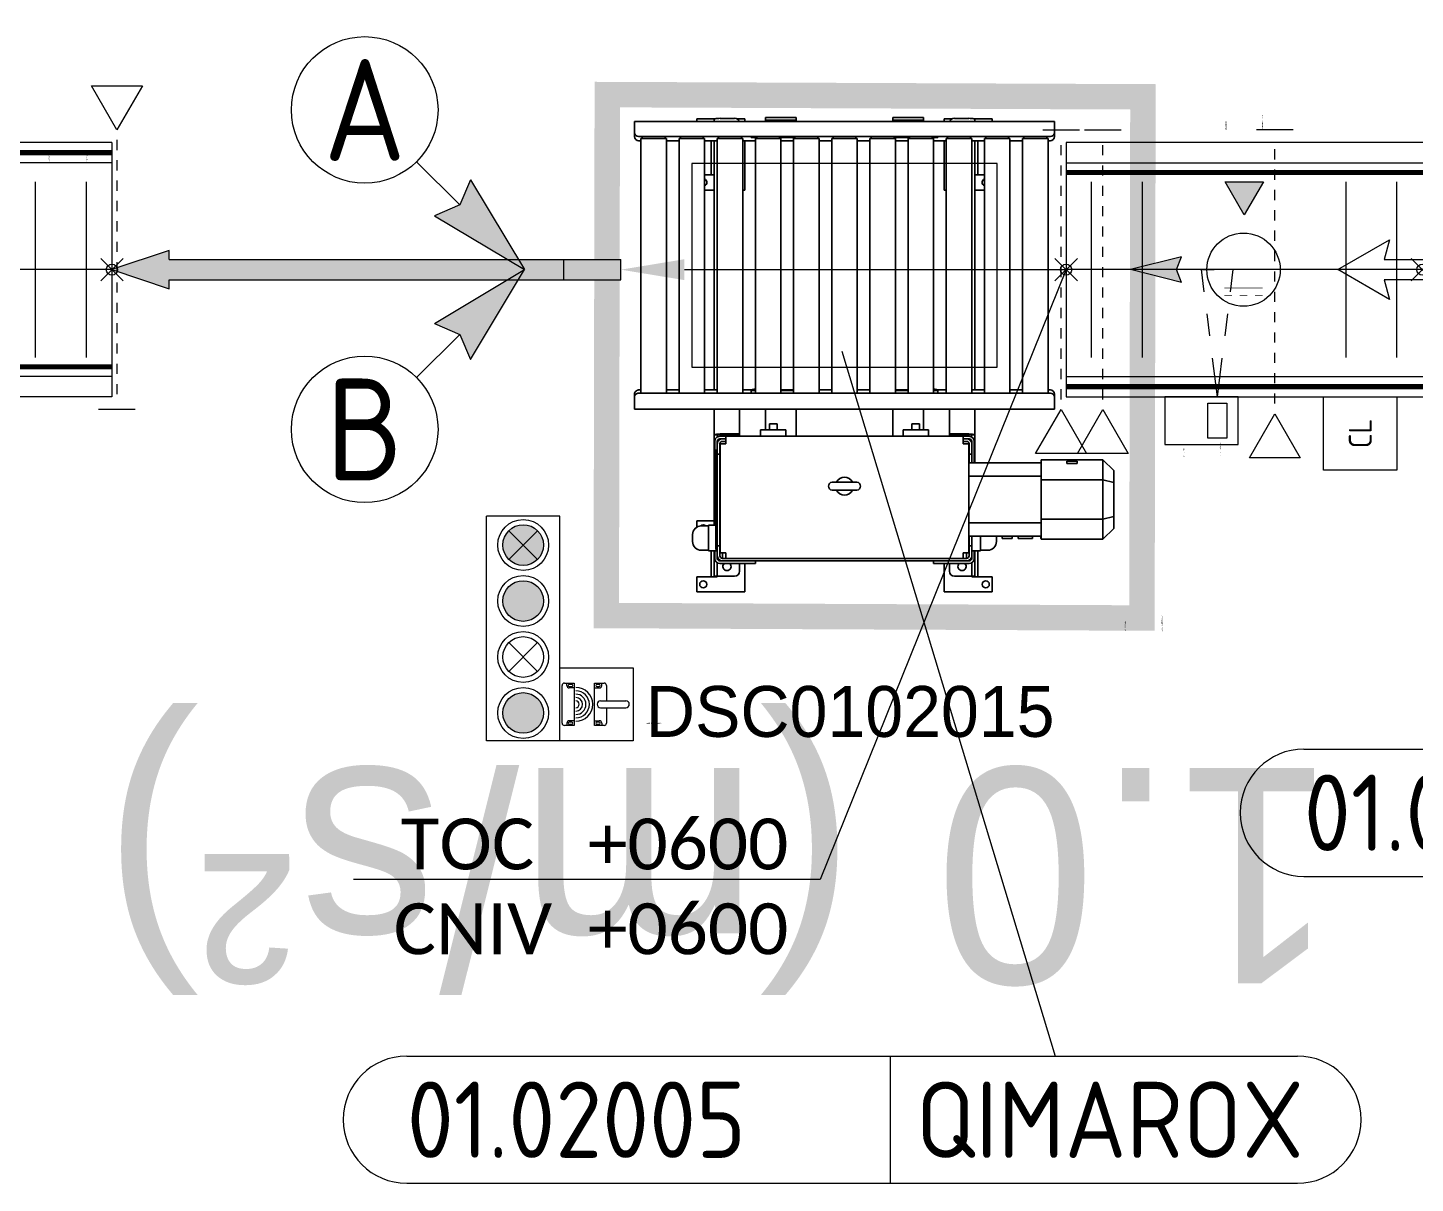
# Model space of a CAD drawing. Header units: millimetres. Extents: x -237058 to -184775, y -34272 to -10386.
# Drawn here: x -217134 to -214408, y -20161 to -17890 of the extents above; entities that cross this region are included whole.
import ezdxf
from ezdxf import colors
from ezdxf.entities.mleader import LeaderData, LeaderLine
from ezdxf.enums import TextEntityAlignment as Align
from ezdxf.math import Vec2, Vec3

# ---------------------------------------------------------------- set-up
doc = ezdxf.new("R2018")
doc.units = ezdxf.units.MM
doc.set_wipeout_variables(frame=1)
doc.header["$PDMODE"] = 35
doc.header["$PDSIZE"] = 22
for name, color, linetype in [('0_SA-Comp_Connections_And_Zooms', 1, 'Continuous'), ('0_SA-Comp_ICE', 4, 'Continuous'), ('0_SA-Comp_Inther', 7, 'Continuous'), ('0_SA-Comp_Profinet', 7, 'Continuous'), ('0_SA-Comp_Safety', 30, 'Continuous'), ('0_TOC+0600_conv_ICE', 7, 'Continuous'), ('conv_accumulation', 3, 'Continuous'), ('conv_beltside', 74, 'Continuous'), ('conv_centerline', 140, 'Continuous'), ('conv_direction', 30, 'Continuous'), ('conv_e-side', 12, 'Continuous'), ('conv_nodes', 7, 'Continuous'), ('conv_POSNR', 3, 'Continuous'), ('conv_speeds', 7, 'Continuous'), ('conv_type', 7, 'Continuous'), ('Zoom_Window', 1, 'Continuous')]:
    doc.layers.add(name, color=color, linetype=linetype)
doc.layers.add('conv_textures', color=7, linetype='Continuous', true_color=0x5a6e7e)
doc.layers.add('Sketch Geometry (ISO)', color=4, linetype='Continuous', lineweight=25, true_color=0x00ffff)
doc.layers.add('Visible (ISO)', color=7, linetype='Continuous', lineweight=35)
doc.styles.add('ICE_25', font='calibri.ttf', dxfattribs={"height": 25})
doc.styles.add('Int_Kader_2.0', font='calibri.ttf', dxfattribs={"height": 2})
doc.styles.get("Standard").update_dxf_attribs({"font": 'isocp.shx'})

# ---------------------------------------------------------------- blocks, each defined once
blk = doc.blocks.new('ICE_sub-block_balloon_S')
at = {"layer": 'conv_POSNR'}
for p, q in [((-437.5, 125), (437.5, 125)), ((-437.5, -125), (437.5, -125))]:
    blk.add_line(p, q, dxfattribs=at)
for centre, start, end in [((-437.5, 0), 90, 270), ((437.5, 0), 270, 90)]:
    blk.add_arc(centre, 125, start, end, dxfattribs=at)
blk = doc.blocks.new('ICE_sub-block_direction')
at = {"layer": 'conv_direction'}
for p, q in [((75, 20), (64.6, 58.6)), ((64.6, 58.6), (166.2, 0)), ((-75, -20), (-75, 20)), ((-75, 20), (75, 20)), ((166.2, 0), (64.6, -58.6)), ((75, -20), (-75, -20)), ((64.6, -58.6), (75, -20))]:
    blk.add_line(p, q, dxfattribs=at)
blk = doc.blocks.new('ICE_sub-block_accumulation')
at = {"layer": 'conv_accumulation'}
h = blk.add_hatch(color=256, dxfattribs=at)
h.dxf.hatch_style = 1
h.paths.add_polyline_path([(0, 65), (-37.5, 0), (37.5, 0)])
for p, q in [((-37.5, 0), (0, 65)), ((0, 65), (37.5, 0)), ((37.5, 0), (-37.5, 0))]:
    blk.add_line(p, q, dxfattribs=at)
blk = doc.blocks.new('power_supply_sign')
blk.add_lwpolyline([(0, 0), (30.5, 40.8), (8.7, 40.8), (20.3, 60.9), (5.8, 60.9), (-7.4, 32.6), (11.9, 32.6)], close=True)
blk = doc.blocks.new('*U253')
for p, q in [((0, 250), (0, 210)), ((1400, 250), (0, 250)), ((1400, 210), (1400, 250)), ((0, 210), (0, -210)), ((1400, 210), (0, 210)), ((1400, -210), (1400, 210)), ((0, -210), (0, -250)), ((1400, -210), (0, -210)), ((1400, -250), (1400, -210)), ((0, -250), (1400, -250))]:
    blk.add_line(p, q)
at = {"layer": 'conv_beltside', "const_width": 10}
blk.add_lwpolyline([(0, -191.2), (1400, -191.2)], dxfattribs=at)
at = {"layer": 'conv_centerline'}
blk.add_line((0, 0), (1400, 0), dxfattribs=at)
at = {"layer": 'conv_e-side', "const_width": 10}
blk.add_lwpolyline([(0, 230), (1400, 230)], dxfattribs=at)
at = {"layer": 'conv_nodes'}
for p in [(0, 0), (700, 0), (1400, 0)]:
    blk.add_point(p, dxfattribs=at)
at = {"layer": 'conv_POSNR'}
blk.add_line((473, -117.9), (1134.6, -1567.9), dxfattribs=at)
at = {"layer": 'conv_textures'}
for p, q in [((50, 172.5), (50, -172.5)), ((150, 172.5), (150, -172.5)), ((550, 172.5), (550, -172.5)), ((650, 172.5), (650, -172.5)), ((750, 172.5), (750, -172.5)), ((850, 172.5), (850, -172.5)), ((1250, 172.5), (1250, -172.5)), ((1350, 172.5), (1350, -172.5))]:
    blk.add_line(p, q, dxfattribs=at)
at = {"xscale": -1, "rotation": 180}
blk.add_blockref('power_supply_sign', (200, 172.5), dxfattribs=at)
for name, p in [('ICE_sub-block_direction', (700, 0)), ('ICE_sub-block_direction', (700, 0)), ('ICE_sub-block_accumulation', (350, -172.5)), ('ICE_sub-block_accumulation', (1050, -172.5))]:
    blk.add_blockref(name, p)
at = {"rotation": 180}
blk.add_blockref('ICE_sub-block_balloon_S', (1697.1, -1567.9), dxfattribs=at)
at = {"layer": 'conv_POSNR', "flags": 8}
blk.add_attdef('position_number', (2134.6, -1492.9), '', height=150, rotation=180, dxfattribs=at)
at = {"layer": 'conv_speeds', "lineweight": 30, "flags": 2}
for tag, p in [('v', (50, 210)), ('a', (125, 210))]:
    blk.add_attdef(tag, text='', height=25, rotation=270, dxfattribs=at).set_placement(p, align=Align.MIDDLE_LEFT)
at = {"layer": 'conv_type', "style": 'ICE_25', "flags": 10}
blk.add_attdef('identifier', (15, -242.5), '', height=25, dxfattribs=at)
blk = doc.blocks.new('*U259')
for p, q in [((0, 250), (0, 210)), ((800, 210), (800, 250)), ((0, 210), (0, -210)), ((800, -210), (800, 210)), ((0, -210), (0, -250)), ((800, -250), (800, -210))]:
    blk.add_line(p, q)
for points in [[(173.5, -304), (146.5, -304), (146.5, 304), (173.5, 304)], [(333.5, -304), (306.5, -304), (306.5, 304), (333.5, 304)], [(493.5, -304), (466.5, -304), (466.5, 304), (493.5, 304)], [(653.5, -304), (626.5, -304), (626.5, 304), (653.5, 304)], [(731, -304), (704, -304), (704, 304), (731, 304)], [(731, -304), (704, -304), (704, 304), (731, 304)], [(731, -304), (704, -304), (704, 304), (731, 304)]]:
    blk.add_lwpolyline(points, close=True)
at = {"layer": 'conv_nodes'}
for p in [(400, 305), (0, 0), (800, 0), (400, -305)]:
    blk.add_point(p, dxfattribs=at)
at = {"layer": 'conv_textures'}
for p, q in [((45, -172.5), (45, 172.5)), ((120, -172.5), (120, 172.5)), ((200, -172.5), (200, 172.5)), ((280, -172.5), (280, 172.5)), ((360, -172.5), (360, 172.5)), ((440, -172.5), (440, 172.5)), ((520, -172.5), (520, 172.5)), ((600, -172.5), (600, 172.5)), ((680, -172.5), (680, 172.5)), ((755, -172.5), (755, 172.5))]:
    blk.add_line(p, q, dxfattribs=at)
for points in [[(164, -298.7), (164, 298.7), (156, 298.7), (156, -298.7)], [(324, -298.7), (324, 298.7), (316, 298.7), (316, -298.7)], [(484, -298.7), (484, 298.7), (476, 298.7), (476, -298.7)], [(644, -298.7), (644, 298.7), (636, 298.7), (636, -298.7)], [(721.5, -298.7), (721.5, 298.7), (713.5, 298.7), (713.5, -298.7)], [(721.5, -298.7), (721.5, 298.7), (713.5, 298.7), (713.5, -298.7)], [(721.5, -298.7), (721.5, 298.7), (713.5, 298.7), (713.5, -298.7)]]:
    blk.add_lwpolyline(points, close=True, dxfattribs=at)
at = {"rotation": 179.9999999999999}
blk.add_blockref('ICE_sub-block_balloon_S', (1295.3, 1067.4), dxfattribs=at)
blk.add_blockref('power_supply_sign', (200, -172.5))
at = {"layer": 'conv_direction', "yscale": 0.5, "zscale": 0.5}
for p, xscale, rotation in [((400, 152.5), 0.5, 90.00000000000001), ((400, 152.5), 0.5, 90.00000000000001), ((400, -152.5), -0.5, 90), ((400, -152.5), -0.5, 90)]:
    blk.add_blockref('ICE_sub-block_direction', p, dxfattribs=dict(at, xscale=xscale, rotation=rotation))
at = {"layer": 'conv_direction', "xscale": -1, "rotation": 180}
blk.add_blockref('ICE_sub-block_direction', (400, 0), dxfattribs=at)
at = {"layer": 'conv_direction'}
blk.add_blockref('ICE_sub-block_direction', (400, 0), dxfattribs=at)
at = {"layer": 'conv_POSNR', "flags": 8}
blk.add_attdef('position_number', (1732.8, 1142.4), '', height=150, rotation=180, dxfattribs=at)
at = {"layer": 'conv_speeds', "lineweight": 30, "flags": 2}
for tag, p in [('v', (45, -210)), ('a', (120, -210))]:
    blk.add_attdef(tag, text='', height=25, rotation=270, dxfattribs=at).set_placement(p, align=Align.MIDDLE_RIGHT)
at = {"layer": 'conv_type', "style": 'ICE_25', "flags": 10}
blk.add_attdef('identifier', (15, -242.5), '', height=25, dxfattribs=at)
blk.add_wipeout([(682.5, 304.5), (752.5, 304.5), (752.5, -304.5), (682.5, -304.5)])
for p, q in [((800, 250), (0, 250)), ((0, 210), (800, 210)), ((0, -210), (800, -210)), ((0, -250), (800, -250))]:
    blk.add_line(p, q)
at = {"layer": 'conv_beltside', "const_width": 10}
blk.add_lwpolyline([(800, 191.2), (0, 191.2)], dxfattribs=at)
at = {"layer": 'conv_centerline'}
blk.add_line((0, 0), (800, 0), dxfattribs=at)
at = {"layer": 'conv_e-side', "const_width": 10}
blk.add_lwpolyline([(0, 230), (800, 230)], dxfattribs=at)
at = {"layer": 'conv_POSNR'}
blk.add_line((732.8, 1067.4), (566.1, 50), dxfattribs=at)
blk = doc.blocks.new('*U272')
for p, q in [((0, 250), (700, 250)), ((0, 210), (0, 250)), ((700, 250), (700, 210)), ((700, 250), (745, 250)), ((745, 250), (745, 210)), ((0, 210), (700, 210)), ((0, -210), (0, 210)), ((745, 210), (700, 210)), ((745, 210), (745, -210)), ((0, -210), (700, -210)), ((0, -250), (0, -210)), ((700, -210), (700, -250)), ((745, -210), (700, -210)), ((745, -210), (745, -250)), ((0, -250), (700, -250)), ((745, -250), (700, -250))]:
    blk.add_line(p, q)
at = {"layer": 'conv_beltside', "const_width": 10}
for points in [[(0, 191.2), (700, 191.2)], [(700, 191.2), (745, 191.2)]]:
    blk.add_lwpolyline(points, dxfattribs=at)
at = {"layer": 'conv_centerline'}
for p, q in [((0, 0), (700, 0)), ((700, 0), (745, 0))]:
    blk.add_line(p, q, dxfattribs=at)
at = {"layer": 'conv_e-side', "const_width": 10}
for points in [[(0, -230), (700, -230)], [(700, -230), (745, -230)]]:
    blk.add_lwpolyline(points, dxfattribs=at)
at = {"layer": 'conv_nodes'}
for p in [(0, 0), (700, 0), (745, 0)]:
    blk.add_point(p, dxfattribs=at)
at = {"layer": 'conv_POSNR'}
blk.add_line((594.1, -1529.1), (444, -120.3), dxfattribs=at)
at = {"layer": 'conv_textures'}
for p, q in [((50, 172.5), (50, -172.5)), ((150, 172.5), (150, -172.5)), ((550, 172.5), (550, -172.5)), ((650, 172.5), (650, -172.5))]:
    blk.add_line(p, q, dxfattribs=at)
at = {"xscale": 0.0009999999999999432, "yscale": 0.0009999999999999432, "zscale": 0.0009999999999999432}
blk.add_blockref('power_supply_sign', (200, -172.5), dxfattribs=at)
at = {"rotation": 180}
blk.add_blockref('ICE_sub-block_balloon_S', (1156.6, -1529.1), dxfattribs=at)
at = {"layer": 'conv_direction'}
blk.add_blockref('ICE_sub-block_direction', (350, 0), dxfattribs=at)
blk.add_blockref('ICE_sub-block_direction', (350, 0), dxfattribs=at)
at = {"layer": 'conv_POSNR', "flags": 8}
blk.add_attdef('position_number', (1594.1, -1454.1), '', height=150, rotation=180, dxfattribs=at)
at = {"layer": 'conv_speeds', "lineweight": 30, "flags": 2}
for tag, p in [('v', (50, -210)), ('a', (125, -210))]:
    blk.add_attdef(tag, text='', height=25, rotation=270, dxfattribs=at).set_placement(p, align=Align.MIDDLE_RIGHT)
at = {"layer": 'conv_type', "style": 'ICE_25', "flags": 10}
blk.add_attdef('identifier', (15, -242.5), '', height=25, dxfattribs=at)
blk = doc.blocks.new('*U274')
for p, q in [((154.5, 1510.3), (574.2, 125)), ((-700, 125), (1050, 125)), ((250, 125), (250, -125)), ((-700, -125), (1050, -125))]:
    blk.add_line(p, q)
for centre, start, end in [((-700, 0), 90, 270), ((1050, 0), 270, 90)]:
    blk.add_arc(centre, 125, start, end)
at = {"flags": 8}
for tag, p in [('POSNR', (-700, -75)), ('CONV_TYPE', (300, -75))]:
    blk.add_attdef(tag, p, '', height=150, dxfattribs=at)
blk = doc.blocks.new('*U60')
at = {"ltscale": 0.5}
blk.add_lwpolyline([(-72, 72), (72, 72), (72, -72), (-72, -72)], close=True, dxfattribs=at)
at = {"insert": (0, 0), "char_height": 45, "width": 90.621, "attachment_point": 5, "rotation": 270}
blk.add_mtext('\\pxqc;CL', dxfattribs=at)
at = {"lineweight": 30, "flags": 6}
for tag, p in [('EPLAN_REF', (-36, 97)), ('FUNC_REF', (36, 97))]:
    blk.add_attdef(tag, text='', height=50, rotation=270, dxfattribs=at).set_placement(p, align=Align.MIDDLE_RIGHT)
blk = doc.blocks.new('*U59')
at = {"ltscale": 0.5}
h = blk.add_hatch(color=256, dxfattribs=at)
h.dxf.hatch_style = 1
h.paths.add_polyline_path([(132, 0), (122, -25), (222, 0), (122, 25)])
blk.add_line((72, 0), (132, 0))
for p, q in [((122, 25), (132, 0)), ((122, 25), (222, 0)), ((132, 0), (122, -25)), ((122, -25), (222, 0))]:
    blk.add_line(p, q, dxfattribs=at)
at = {"ltscale": 0.5, "const_width": 1}
for points in [[(-22.5, 51), (-37.5, 51)], [(37.5, 36), (-37.5, 36)], [(7.5, 51), (-7.5, 51)], [(37.5, 51), (22.5, 51)]]:
    blk.add_lwpolyline(points, dxfattribs=at)
blk.add_circle((0, 0), 72)
at = {"lineweight": 30, "flags": 56}
for tag, p in [('EPLAN_REF', (-36, -275)), ('FUNC_REF', (36, -275))]:
    blk.add_attdef(tag, text='', height=50, rotation=270, dxfattribs=at).set_placement(p, align=Align.MIDDLE_LEFT)
blk = doc.blocks.new('*U477')
at = {"ltscale": 0.5}
for p, q in [((-50, 86.6), (50, 86.6)), ((0, 0), (-50, 86.6)), ((50, 86.6), (0, 0)), ((36, -550), (-36, -550))]:
    blk.add_line(p, q, dxfattribs=at)
for p, q in [((0, -20), (0, -40)), ((0, -60), (0, -80)), ((0, -100), (0, -120)), ((0, -140), (0, -160)), ((0, -180), (0, -200)), ((0, -220), (0, -240)), ((0, -260), (0, -280)), ((0, -300), (0, -320)), ((0, -340), (0, -360)), ((0, -380), (0, -400)), ((0, -420), (0, -440)), ((0, -460), (0, -480)), ((0, -500), (0, -520))]:
    blk.add_line(p, q)
at = {"lineweight": 30, "flags": 2}
for tag, p in [('EPLAN_REF', (-115.1, 435.8)), ('FUNC_REF', (-43.1, 435.8))]:
    blk.add_attdef(tag, text='', height=50, rotation=270, dxfattribs=at).set_placement(p, align=Align.MIDDLE_RIGHT)
blk = doc.blocks.new('*U216')
at = {"ltscale": 0.5}
for p, q in [((-50, 86.6), (50, 86.6)), ((0, 0), (-50, 86.6)), ((50, 86.6), (0, 0)), ((36, -550), (-36, -550))]:
    blk.add_line(p, q, dxfattribs=at)
for p, q in [((0, -20), (0, -40)), ((0, -60), (0, -80)), ((0, -100), (0, -120)), ((0, -140), (0, -160)), ((0, -180), (0, -200)), ((0, -220), (0, -240)), ((0, -260), (0, -280)), ((0, -300), (0, -320)), ((0, -340), (0, -360)), ((0, -380), (0, -400)), ((0, -420), (0, -440)), ((0, -460), (0, -480)), ((0, -500), (0, -520))]:
    blk.add_line(p, q)
at = {"lineweight": 30}
for tag, p in [('FUNC_REF', (-36, 111.6)), ('EPLAN_REF', (36, 111.6))]:
    blk.add_attdef(tag, text='', height=50, rotation=90, dxfattribs=at).set_placement(p, align=Align.MIDDLE_LEFT)
blk = doc.blocks.new('A$Cc2846f96')
at = {"layer": 'Sketch Geometry (ISO)', "color": 4, "true_color": 0x00ffff}
for p, q in [((-100, 199), (-700, 199)), ((-700, 199), (-700, -201)), ((-100, -201), (-100, 199)), ((-700, -201), (-100, -201))]:
    blk.add_line(p, q, dxfattribs=at)
at = {"layer": 'Visible (ISO)'}
for p, q in [((-596, 641), (-690, 641)), ((-690, 641), (-690, 611)), ((-596, 585), (-596, 641)), ((-204, 641), (-110, 641)), ((-204, 585), (-204, 641)), ((-110, 641), (-110, 611)), ((-690, 611), (-662, 611)), ((-656, 611), (-662, 611)), ((-662, 596), (-662, 611)), ((-650, 611), (-656, 611)), ((-656, 611), (-656, 610)), ((-656, 582.8), (-656, 610)), ((-650, 610), (-656, 610)), ((-644, 610), (-650, 610)), ((-650, 610), (-650, 583.7)), ((-644, 610), (-616, 610)), ((-606, 600), (-606, 585)), ((-194, 600), (-194, 585)), ((-156, 610), (-184, 610)), ((-156, 610), (-150, 610)), ((-150, 611), (-144, 611)), ((-150, 610), (-144, 610)), ((-150, 610), (-150, 583.7)), ((-144, 611), (-138, 611)), ((-144, 611), (-144, 610)), ((-144, 582.8), (-144, 610)), ((-110, 611), (-138, 611)), ((-138, 596), (-138, 611)), ((-662, 596), (-662, 560)), ((-656, 573.5), (-656, 582.8)), ((-656, 560), (-656, 573.5)), ((-655, 575), (-655, 560)), ((-650, 570), (-650, 575)), ((-585, 585), (-645, 585)), ((-645, 580), (-640, 580)), ((-160, 580), (-640, 580)), ((-640, 575), (-160, 575)), ((-640, 564), (-640, 575)), ((-167, 575), (-633, 575)), ((-633, 565), (-633, 575)), ((-585, 585), (-575, 585)), ((-575, 580), (-575, 585)), ((-215, 585), (-225, 585)), ((-225, 580), (-225, 585)), ((-215, 585), (-155, 585)), ((-167, 575), (-167, 565)), ((-155, 580), (-160, 580)), ((-160, 575), (-160, 564)), ((-150, 570), (-150, 575)), ((-145, 575), (-145, 560)), ((-144, 573.5), (-144, 582.8)), ((-144, 560), (-144, 573.5)), ((-138, 596), (-138, 560)), ((-681.5, 558.9), (-667, 558.9)), ((-667, 560), (-650, 560)), ((-667, 560), (-667, 555)), ((-667, 531.2), (-667, 555)), ((-650, 570), (-650, 550)), ((-650, 531.2), (-650, 550)), ((-650, 550), (-645, 550)), ((-645, 550), (-645, 570)), ((-645, 550), (-645, 531.2)), ((-644.5, 546.5), (-644.5, 563)), ((-644, 563), (-644.5, 563)), ((-644.5, 546.5), (-644, 546.5)), ((-644.5, 539), (-644.5, 546.5)), ((-644, 564), (-634, 564)), ((-644, 564), (-644, 350)), ((-633, 564), (-634, 564)), ((-633, 565), (-633, 564)), ((-167, 564), (-167, 565)), ((-166, 564), (-167, 564)), ((-166, 564), (-156, 564)), ((-156, 350), (-156, 564)), ((-155, 570), (-155, 550)), ((-155, 370), (-155, 550)), ((-155, 550), (-150, 550)), ((-150, 550), (-150, 570)), ((-150, 560), (-133, 560)), ((-150, 557.5), (-147, 557.5)), ((-150, 550), (-150, 370)), ((-147, 557.5), (-147, 362.5)), ((-133, 560), (-133, 555)), ((-133, 558.9), (-118.5, 558.9)), ((-133, 515), (-133, 555)), ((-907.5, 537.2), (-929.5, 516.2)), ((-907.5, 537.2), (-907.5, 497.7)), ((-907.5, 537.2), (-786.5, 537.2)), ((-786.5, 497.7), (-786.5, 537.2)), ((-786.5, 535.7), (-785.5, 535.7)), ((-644, 531.2), (-786.5, 531.2)), ((-785.5, 531.2), (-785.5, 535.7)), ((-769.5, 535.7), (-741.5, 535.7)), ((-769.5, 531.2), (-769.5, 535.7)), ((-741.5, 531.2), (-741.5, 535.7)), ((-729.5, 535.7), (-709.5, 535.7)), ((-729.5, 531.2), (-729.5, 535.7)), ((-709.5, 531.2), (-709.5, 535.7)), ((-698.5, 531.2), (-698.5, 541.9)), ((-644.5, 539), (-644, 539)), ((-101.5, 528.1), (-101.5, 541.9)), ((-929.5, 492.4), (-929.5, 516.2)), ((-907.5, 497.7), (-929.5, 492.4)), ((-929.5, 492.4), (-929.5, 425.9)), ((-907.5, 420.6), (-907.5, 497.7)), ((-907.5, 497.7), (-786.5, 497.7)), ((-644, 505), (-786.5, 505)), ((-786.5, 497.7), (-786.5, 420.6)), ((-147, 510), (-133, 510)), ((-145, 505), (-147, 505)), ((-145, 505), (-145, 510)), ((-144, 348.4), (-144, 510)), ((-110, 501), (-144, 501)), ((-133, 515), (-133, 510)), ((-133, 511.1), (-118.5, 511.1)), ((-110, 513.4), (-110, 501)), ((-375.5, 440.9), (-424.5, 440.9)), ((-415.6, 441), (-417.5, 441)), ((-417.5, 441), (-417.5, 440.9)), ((-382.5, 441), (-384.4, 441)), ((-382.5, 440.9), (-382.5, 441)), ((-929.5, 402.2), (-929.5, 425.9)), ((-907.5, 420.6), (-929.5, 425.9)), ((-907.5, 420.6), (-907.5, 381.2)), ((-907.5, 420.6), (-786.5, 420.6)), ((-786.5, 381.2), (-786.5, 420.6)), ((-644, 413.4), (-786.5, 413.4)), ((-424.5, 425.1), (-375.5, 425.1)), ((-417.5, 425.1), (-417.5, 425)), ((-417.5, 425), (-415.6, 425)), ((-384.4, 425), (-382.5, 425)), ((-382.5, 425), (-382.5, 425.1)), ((-147, 415), (-145, 415)), ((-145, 405), (-145, 415)), ((-907.5, 381.2), (-929.5, 402.2)), ((-857, 388.5), (-857, 384.1)), ((-857, 388.5), (-837, 388.5)), ((-837, 384.1), (-857, 384.1)), ((-837, 384.1), (-837, 388.5)), ((-644, 387.2), (-786.5, 387.2)), ((-656, 348.4), (-656, 387.2)), ((-655, 387.2), (-655, 345)), ((-650, 370), (-650, 387.2)), ((-645, 387.2), (-645, 370)), ((-145, 405), (-145, 345)), ((-907.5, 381.2), (-786.5, 381.2)), ((-645, 370), (-650, 370)), ((-650, 370), (-650, 350)), ((-645, 350), (-645, 370)), ((-150, 370), (-155, 370)), ((-155, 370), (-155, 350)), ((-150, 350), (-150, 370)), ((-150, 362.5), (-147, 362.5)), ((-656, 348.4), (-656, 282)), ((-649.4, 331.9), (-655.7, 331.9)), ((-650, 345), (-650, 350)), ((-640, 340), (-645, 340)), ((-645, 335), (-633, 335)), ((-634, 350), (-644, 350)), ((-644, 331.4), (-606, 331.4)), ((-644, 330.4), (-606, 330.4)), ((-633, 345), (-640, 345)), ((-640, 340), (-633, 340)), ((-634, 350), (-633, 350)), ((-633, 350), (-633, 345)), ((-633, 335), (-633, 345)), ((-633, 335), (-167, 335)), ((-606, 335), (-606, 331.4)), ((-606, 331.4), (-606, 330.4)), ((-606, 330.4), (-606, 282)), ((-565, 335), (-565, 322.5)), ((-515, 335), (-515, 322.5)), ((-494.9, 335), (-494.9, 282)), ((-305.1, 335), (-305.1, 282)), ((-285, 335), (-285, 322.5)), ((-235, 335), (-235, 322.5)), ((-194, 335), (-194, 331.4)), ((-156, 331.4), (-194, 331.4)), ((-194, 331.4), (-194, 330.4)), ((-156, 330.4), (-194, 330.4)), ((-194, 330.4), (-194, 282)), ((-167, 345), (-167, 350)), ((-167, 350), (-166, 350)), ((-160, 345), (-167, 345)), ((-167, 345), (-167, 335)), ((-167, 340), (-160, 340)), ((-155, 335), (-167, 335)), ((-156, 350), (-166, 350)), ((-160, 340), (-155, 340)), ((-150.6, 331.9), (-144.3, 331.9)), ((-150, 345), (-150, 350)), ((-144, 348.4), (-144, 282)), ((-565, 322.5), (-515, 322.5)), ((-555.1, 322.5), (-555.1, 282)), ((-547.5, 322.5), (-547.5, 310.2)), ((-547.5, 310.2), (-532.5, 310.2)), ((-532.5, 322.5), (-532.5, 310.2)), ((-285, 322.5), (-235, 322.5)), ((-267.5, 322.5), (-267.5, 310.2)), ((-267.5, 310.2), (-252.5, 310.2)), ((-252.5, 322.5), (-252.5, 310.2)), ((-244.9, 322.5), (-244.9, 282)), ((-812.5, 276), (-812.5, 282)), ((12.5, 282), (-812.5, 282)), ((-812.5, 258), (-812.5, 276)), ((12.5, 282), (12.5, 276)), ((12.5, 276), (12.5, 258)), ((-812.5, 252), (-812.5, 258)), ((-804.5, 250), (4.5, 250)), ((-800, -250), (-800, 250)), ((-750, -250), (-750, 250)), ((-725, -250), (-725, 250)), ((-675, -250), (-675, 250)), ((-650, -250), (-650, 250)), ((-600, -250), (-600, 250)), ((-583.5, 245), (-583.5, 250)), ((-575, -250), (-575, 250)), ((-525, -250), (-525, 250)), ((-500, -250), (-500, 250)), ((-450, -250), (-450, 250)), ((-425, -250), (-425, 250)), ((-375, -250), (-375, 250)), ((-350, -250), (-350, 250)), ((-300, -250), (-300, 250)), ((-275, -250), (-275, 250)), ((-225, -250), (-225, 250)), ((-216.5, 250), (-216.5, 245)), ((-200, -250), (-200, 250)), ((-150, -250), (-150, 250)), ((-125, -250), (-125, 250)), ((-75, -250), (-75, 250)), ((-50, -250), (-50, 250)), ((0, -250), (0, 250)), ((12.5, 258), (12.5, 252)), ((-804.5, 244), (-800, 244)), ((-750, 244), (-725, 244)), ((-675, 244), (-650, 244)), ((-656, 244), (-656, -246)), ((-600, 244), (-575, 244)), ((-575, 245), (-583.5, 245)), ((-575, 242.5), (-578.2, 242.5)), ((-500, 245), (-525, 245)), ((-525, 244), (-500, 244)), ((-450, 244), (-425, 244)), ((-375, 244), (-350, 244)), ((-275, 245), (-300, 245)), ((-300, 244), (-275, 244)), ((-216.5, 245), (-225, 245)), ((-225, 244), (-200, 244)), ((-221.8, 242.5), (-225, 242.5)), ((-150, 244), (-125, 244)), ((-144, 244), (-144, -246)), ((-75, 244), (-50, 244)), ((0, 244), (4.5, 244)), ((-656, -149), (-675, -149)), ((-596, -149), (-600, -149)), ((-596, -246), (-596, -149)), ((-204, -149), (-200, -149)), ((-204, -246), (-204, -149)), ((-144, -149), (-125, -149)), ((-675, -179), (-662, -179)), ((-656, -179), (-662, -179)), ((-662, -194), (-662, -179)), ((-144, -179), (-138, -179)), ((-125, -179), (-138, -179)), ((-138, -194), (-138, -179)), ((-662, -194), (-662, -244)), ((-138, -194), (-138, -244)), ((-662, -246), (-662, -244)), ((-138, -246), (-138, -244)), ((-812.5, -262), (-812.5, -254)), ((-812.5, -278), (-812.5, -262)), ((-804.5, -246), (-800, -246)), ((-804.5, -254), (4.5, -254)), ((-800, -250), (-750, -250)), ((-797.5, -250), (-797.5, -254)), ((-752.5, -250), (-752.5, -254)), ((-750, -246), (-725, -246)), ((-725, -250), (-675, -250)), ((-722.5, -250), (-722.5, -254)), ((-677.5, -250), (-677.5, -254)), ((-675, -246), (-650, -246)), ((-650, -250), (-600, -250)), ((-647.5, -250), (-647.5, -254)), ((-602.5, -250), (-602.5, -254)), ((-600, -246), (-575, -246)), ((-583.5, -252), (-572.5, -252)), ((-583.5, -254), (-583.5, -252)), ((-575, -250), (-525, -250)), ((-572.5, -250), (-572.5, -254)), ((-527.5, -250), (-527.5, -254)), ((-527.5, -252), (-497.5, -252)), ((-525, -246), (-500, -246)), ((-500, -250), (-450, -250)), ((-497.5, -250), (-497.5, -254)), ((-452.5, -250), (-452.5, -254)), ((-450, -246), (-425, -246)), ((-425, -250), (-375, -250)), ((-422.5, -250), (-422.5, -254)), ((-377.5, -250), (-377.5, -254)), ((-375, -246), (-350, -246)), ((-350, -250), (-300, -250)), ((-347.5, -250), (-347.5, -254)), ((-302.5, -250), (-302.5, -254)), ((-302.5, -252), (-272.5, -252)), ((-300, -246), (-275, -246)), ((-275, -250), (-225, -250)), ((-272.5, -250), (-272.5, -254)), ((-227.5, -250), (-227.5, -254)), ((-227.5, -252), (-216.5, -252)), ((-225, -246), (-200, -246)), ((-216.5, -252), (-216.5, -254)), ((-200, -250), (-150, -250)), ((-197.5, -250), (-197.5, -254)), ((-152.5, -250), (-152.5, -254)), ((-150, -246), (-125, -246)), ((-125, -250), (-75, -250)), ((-122.5, -250), (-122.5, -254)), ((-77.5, -250), (-77.5, -254)), ((-75, -246), (-50, -246)), ((-50, -250), (0, -250)), ((-47.5, -250), (-47.5, -254)), ((-2.5, -250), (-2.5, -254)), ((0, -246), (4.5, -246)), ((12.5, -254), (12.5, -262)), ((12.5, -262), (12.5, -278)), ((-812.5, -284), (-812.5, -278)), ((-812.5, -284), (12.5, -284)), ((-690, -284), (-690, -289)), ((-690, -289), (-656, -289)), ((-656, -284), (-656, -289)), ((-654.4, -289), (-656, -289)), ((-644, -289.9), (-616, -289.9)), ((-611.7, -289), (-596, -289)), ((-596, -289), (-596, -284)), ((-555.1, -284), (-555.1, -286.5)), ((-555.1, -286.5), (-494.9, -286.5)), ((-555.1, -286.5), (-494.9, -286.5)), ((-555.1, -286.5), (-555.1, -291.5)), ((-555.1, -291.5), (-494.9, -291.5)), ((-494.9, -284), (-494.9, -286.5)), ((-494.9, -286.5), (-494.9, -291.5)), ((-305.1, -284), (-305.1, -286.5)), ((-305.1, -286.5), (-244.9, -286.5)), ((-305.1, -286.5), (-244.9, -286.5)), ((-305.1, -286.5), (-305.1, -291.5)), ((-305.1, -291.5), (-244.9, -291.5)), ((-244.9, -284), (-244.9, -286.5)), ((-244.9, -286.5), (-244.9, -291.5)), ((-204, -289), (-204, -284)), ((-188.3, -289), (-204, -289)), ((-156, -289.9), (-184, -289.9)), ((-145.6, -289), (-144, -289)), ((-144, -284), (-144, -289)), ((-110, -289), (-144, -289)), ((-110, -284), (-110, -289)), ((12.5, -278), (12.5, -284))]:
    blk.add_line(p, q, dxfattribs=at)
for centre in [(-677.5, 626), (-122.5, 626)]:
    blk.add_circle(centre, 7, dxfattribs=at)
for centre, radius, start, end in [((-616, 600), 10, 0, 90), ((-184, 600), 10, 90, 180), ((-645, 575), 10, 90, 180), ((-640, 570), 10, 90, 180), ((-645, 575), 5, 90, 180), ((-640, 570), 5, 90, 180), ((-631, 591), 8, 311.4096, 228.5904), ((-169, 591), 8, 311.4096, 228.5904), ((-160, 570), 10, 0, 90), ((-160, 570), 5, 0, 90), ((-155, 575), 10, 0, 90), ((-155, 575), 5, 0, 90), ((-681.5, 541.9), 17, 90, 180), ((-118.5, 541.9), 17, 0, 90), ((-118.5, 528.1), 17, 270, 0), ((-122.5, 516), 7, 224.427, 315.9294), ((-423.5, 433), 8, 97.1808, 262.8192), ((-400, 433), 17.5, 26.9722, 153.0278), ((-376.5, 433), 8, 277.1808, 82.8192), ((-400, 433), 17.5, 206.9722, 333.0278), ((-645, 345), 10, 180, 270), ((-640, 350), 10, 180, 270), ((-645, 345), 5, 180, 270), ((-640, 350), 5, 180, 270), ((-160, 350), 5, 270, 0), ((-160, 350), 10, 270, 0), ((-155, 345), 5, 270, 0), ((-155, 345), 10, 270, 0), ((-804.5, 258), 8, 180, 270), ((-804.5, 252), 8, 180, 270), ((4.5, 258), 8, 270, 0), ((4.5, 252), 8, 270, 0), ((-578.2, 251.5), 9, 236.4427, 270), ((-221.8, 251.5), 9, 270, 303.5573), ((-677.5, -164), 7, 290.9248, 69.0752), ((-122.5, -164), 7, 110.9248, 249.0752), ((-804.5, -254), 8, 90, 180), ((-804.5, -262), 8, 90, 180), ((4.5, -254), 8, 0, 90), ((4.5, -262), 8, 0, 90)]:
    blk.add_arc(centre, radius, start, end, dxfattribs=at)
for centre, major_axis, ratio, start_param, end_param in [((-644, 348.4), (0, -76.7), 0.156434, 4.712389, 4.929179), ((-644, 332.3), (-12, 0), 0.156434, 0.21679, 1.570796), ((-644, 348.4), (0, -38.4), 0.156434, 4.712389, 4.816576), ((-644, 348.4), (0, -38.4), 0.156434, 5.037574, 5.157094), ((-644, 332.3), (6, 0), 0.156434, 3.586297, 4.712389), ((-156, 332.3), (-6, 0), 0.156434, 1.570796, 2.696888), ((-156, 332.3), (12, 0), 0.156434, 4.712389, 6.066396), ((-156, 348.4), (0, -38.4), 0.156434, 1.126092, 1.245612), ((-156, 348.4), (0, -38.4), 0.156434, 1.466609, 1.570796), ((-156, 348.4), (0, -76.7), 0.156434, 1.354007, 1.570796), ((-644, -288.1), (12, 0), 0.156434, 3.665191, 4.712389), ((-616, -280.1), (-10, 0), 0.987688, 1.570796, 2.731454), ((-184, -280.1), (10, 0), 0.987688, 3.551732, 4.712389), ((-156, -288.1), (-12, 0), 0.156434, 1.570796, 2.617994)]:
    blk.add_ellipse(centre, major_axis=major_axis, ratio=ratio, start_param=start_param, end_param=end_param, dxfattribs=at)
blk = doc.blocks.new('A$C480e171d')
blk.add_blockref('A$Cc2846f96', (0, 0))
blk = doc.blocks.new('*U302')
at = {"layer": 'conv_POSNR', "flags": 8}
blk.add_attdef('position_number', (-40.3, 684.8), '', height=150, rotation=90, dxfattribs=at)
at = {"layer": 'conv_speeds', "lineweight": 30, "flags": 2}
for tag, p in [('v', (37.5, -310)), ('a', (112.5, -310))]:
    blk.add_attdef(tag, text='', height=25, rotation=270, dxfattribs=at).set_placement(p, align=Align.MIDDLE_RIGHT)
at = {"layer": 'conv_type', "style": 'ICE_25', "flags": 10}
blk.add_attdef('identifier', (15, -342.5), '', height=25, dxfattribs=at)
blk = doc.blocks.new('*U205')
for p, q in [((-67.7, -36.9), (-67.7, 36.9)), ((-62.9, 41.7), (-44, 41.7)), ((-58.2, 36.9), (-58.2, 41.7)), ((-55.4, 36.9), (-55.4, 36.9)), ((-48.7, 38.8), (-53.5, 38.8)), ((-53.5, 35), (-48.7, 35)), ((-44, 32.2), (-53.5, 32.2)), ((-46.8, 36.9), (-46.8, 36.9)), ((-44, 41.7), (-44, -41.7)), ((-44, 41.7), (-44, 30.6)), ((-4, -41.7), (-4, 41.7)), ((-4, 41.7), (14.9, 41.7)), ((-4, 32.2), (5.5, 32.2)), ((-1.2, 36.9), (-1.2, 36.9)), ((5.5, 38.8), (0.7, 38.8)), ((0.7, 35), (5.5, 35)), ((7.4, 36.9), (7.4, 36.9)), ((10.2, 36.9), (10.2, 41.7)), ((19.7, 36.9), (19.7, 6.7)), ((19.7, -6.7), (19.7, -36.9)), ((-44, -41.7), (-62.9, -41.7)), ((-58.2, -36.9), (-58.2, -41.7)), ((-55.4, -36.9), (-55.4, -36.9)), ((-44, -32.2), (-53.5, -32.2)), ((-48.7, -35), (-53.5, -35)), ((-53.5, -38.8), (-48.7, -38.8)), ((-46.8, -36.9), (-46.8, -36.9)), ((-4, -32.2), (5.5, -32.2)), ((14.9, -41.7), (-4, -41.7)), ((-1.2, -36.9), (-1.2, -36.9)), ((5.5, -35), (0.7, -35)), ((0.7, -38.8), (5.5, -38.8)), ((7.4, -36.9), (7.4, -36.9)), ((10.2, -36.9), (10.2, -41.7))]:
    blk.add_line(p, q)
at = {"ltscale": 0.5}
for p, q in [((7.8, 6.7), (57.8, 6.7)), ((7.8, -6.7), (57.8, -6.7))]:
    blk.add_line(p, q, dxfattribs=at)
blk.add_lwpolyline([(-72, 72), (72, 72), (72, -72), (-72, -72)], close=True, dxfattribs=at)
for centre, radius, start, end in [((-62.9, 36.9), 4.73, 90, 180), ((-53.5, 36.9), 4.73, 180, 270), ((-53.5, 36.9), 1.89, 90, 180), ((-53.5, 36.9), 1.89, 180, 270), ((-48.7, 36.9), 1.89, 0, 90), ((-48.7, 36.9), 1.89, 270, 0), ((0.7, 36.9), 1.89, 90, 180), ((0.7, 36.9), 1.89, 180, 270), ((5.5, 36.9), 1.89, 0, 90), ((5.5, 36.9), 4.73, 270, 0), ((5.5, 36.9), 1.89, 270, 0), ((14.9, 36.9), 4.73, 0, 90), ((-62.9, -36.9), 4.73, 180, 270), ((-53.5, -36.9), 4.73, 90, 180), ((-53.5, -36.9), 1.89, 90, 180), ((-53.5, -36.9), 1.89, 180, 270), ((-48.7, -36.9), 1.89, 0, 90), ((-48.7, -36.9), 1.89, 270, 0), ((0.7, -36.9), 1.89, 90, 180), ((0.7, -36.9), 1.89, 180, 270), ((5.5, -36.9), 4.73, 0, 90), ((5.5, -36.9), 1.89, 0, 90), ((5.5, -36.9), 1.89, 270, 0), ((14.9, -36.9), 4.73, 270, 0)]:
    blk.add_arc(centre, radius, start, end)
for centre, radius, start, end in [((-40.7, 0), 33.3, 270, 90), ((-40.7, 0), 26.7, 270, 90), ((-40.7, 0), 20, 270, 90), ((-40.7, 0), 13.3, 270, 90), ((-40.7, 0), 6.67, 270, 90), ((7.8, 0), 6.67, 90, 270), ((57.8, 0), 6.67, 270, 90)]:
    blk.add_arc(centre, radius, start, end, dxfattribs=at)
at = {"lineweight": 30, "flags": 104}
for tag, p in [('FUNC_REF', (97, 36)), ('EPLAN_REF', (97, -36))]:
    blk.add_attdef(tag, text='', height=50, dxfattribs=at).set_placement(p, align=Align.MIDDLE_LEFT)
blk = doc.blocks.new('*U227')
h = blk.add_hatch(color=30)
h.dxf.hatch_style = 1
h.paths.add_polyline_path([(-206, 0, 1), (-126, 0, 1)])
h = blk.add_hatch(color=256)
h.dxf.hatch_style = 1
h.paths.add_polyline_path([(14, 0, 1), (94, 0, 1)])
h = blk.add_hatch(color=5)
h.dxf.hatch_style = 1
h.paths.add_polyline_path([(124, 0, 1), (204, 0, 1)])
at = {"ltscale": 0.5}
for p, q in [((-221, -72), (-221, 72)), ((-221, 72), (221, 72)), ((221, -72), (221, 72)), ((-221, -72), (221, -72))]:
    blk.add_line(p, q, dxfattribs=at)
at = {"color": 7}
for p, q in [((-27.7, -28.3), (-84.3, 28.3)), ((-27.7, 28.3), (-84.3, -28.3)), ((192.3, -28.3), (135.7, 28.3)), ((192.3, 28.3), (135.7, -28.3))]:
    blk.add_line(p, q, dxfattribs=at)
at = {"color": 30}
for radius in [50, 40]:
    blk.add_circle((-166, 0), radius, dxfattribs=at)
at = {"color": 7}
for centre in [(-56, 0), (54, 0), (164, 0)]:
    blk.add_circle(centre, 50, dxfattribs=at)
for centre in [(-56, 0), (54, 0)]:
    blk.add_circle(centre, 40)
at = {"color": 5}
blk.add_circle((164, 0), 40, dxfattribs=at)
at = {"lineweight": 30, "flags": 8}
for tag, p in [('EPLAN_REF', (123, 97)), ('FUNC_REF', (195, 97))]:
    blk.add_attdef(tag, text='', height=50, rotation=270, dxfattribs=at).set_placement(p, align=Align.MIDDLE_RIGHT)
blk = doc.blocks.new('*U189')
for p, q in [((-296.9, 62.5), (-296.9, 37.5)), ((-253.5, 57.1), (-296.9, 62.5)), ((-166.6, 46.2), (-210.1, 51.6)), ((-46.9, 31.2), (-123.2, 40.8)), ((-46.9, 31.2), (-123.2, 21.7)), ((-296.9, 0), (-296.9, 25)), ((-253.5, 5.4), (-296.9, 0)), ((-166.6, 16.3), (-210.1, 10.9))]:
    blk.add_line(p, q)
for points in [[(46.9, -72), (46.9, 72), (-46.9, 72), (-46.9, -72)], [(-34.4, 50), (34.4, 50), (34.4, 12.5), (-34.4, 12.5)]]:
    blk.add_lwpolyline(points, close=True)
at = {"lineweight": 30}
for tag, p in [('EPLAN_REF', (71.9, 36)), ('FUNC_REF', (71.9, -36))]:
    blk.add_attdef(tag, text='', height=50, rotation=180, dxfattribs=at).set_placement(p, align=Align.MIDDLE_RIGHT)
blk = doc.blocks.new('*U196')
at = {"ltscale": 0.5}
for p, q in [((-50, 86.6), (50, 86.6)), ((0, 0), (-50, 86.6)), ((50, 86.6), (0, 0)), ((36, -559), (-36, -559))]:
    blk.add_line(p, q, dxfattribs=at)
for p, q in [((0, -20), (0, -40)), ((0, -60), (0, -80)), ((0, -100), (0, -120)), ((0, -140), (0, -160)), ((0, -180), (0, -200)), ((0, -220), (0, -240)), ((0, -260), (0, -280)), ((0, -300), (0, -320)), ((0, -340), (0, -360)), ((0, -380), (0, -400)), ((0, -420), (0, -440)), ((0, -460), (0, -480)), ((0, -500), (0, -520))]:
    blk.add_line(p, q)
at = {"lineweight": 30, "flags": 3}
for tag, p in [('EPLAN_REF', (-36, 111.6)), ('FUNC_REF', (36, 111.6))]:
    blk.add_attdef(tag, text='', height=50, rotation=270, dxfattribs=at).set_placement(p, align=Align.MIDDLE_RIGHT)
blk = doc.blocks.new('*U303')
at = {"ltscale": 0.5}
for p, q in [((-50, 86.6), (50, 86.6)), ((0, 0), (-50, 86.6)), ((50, 86.6), (0, 0)), ((36, -549.7), (-36, -549.7))]:
    blk.add_line(p, q, dxfattribs=at)
for p, q in [((0, -20), (0, -40)), ((0, -60), (0, -80)), ((0, -100), (0, -120)), ((0, -140), (0, -160)), ((0, -180), (0, -200)), ((0, -220), (0, -240)), ((0, -260), (0, -280)), ((0, -300), (0, -320)), ((0, -340), (0, -360)), ((0, -380), (0, -400)), ((0, -420), (0, -440)), ((0, -460), (0, -480)), ((0, -500), (0, -520))]:
    blk.add_line(p, q)
at = {"lineweight": 30, "flags": 3}
for tag, p in [('EPLAN_REF', (-46, 430.4)), ('FUNC_REF', (26, 430.4))]:
    blk.add_attdef(tag, text='', height=50, rotation=270, dxfattribs=at).set_placement(p, align=Align.MIDDLE_RIGHT)
blk = doc.blocks.new('*U305')
at = {"ltscale": 0.5}
h = blk.add_hatch(color=256, dxfattribs=at)
h.dxf.hatch_style = 1
h.paths.add_polyline_path([(186.7, -186.7), (137.2, -207.9), (314, -314), (207.9, -137.2)])
blk.add_line((101.8, -101.8), (186.7, -186.7))
for p, q in [((207.9, -137.2), (186.7, -186.7)), ((207.9, -137.2), (314, -314)), ((186.7, -186.7), (137.2, -207.9)), ((137.2, -207.9), (314, -314))]:
    blk.add_line(p, q, dxfattribs=at)
blk.add_circle((0, 0), 144)
blk.add_attdef('CONNECTION', text='', height=200, dxfattribs=at).set_placement((0, 0), align=Align.MIDDLE_CENTER)
blk = doc.blocks.new('*U306')
at = {"ltscale": 0.5}
h = blk.add_hatch(color=256, dxfattribs=at)
h.dxf.hatch_style = 1
h.paths.add_polyline_path([(186.7, 186.7), (207.9, 137.2), (314, 314), (137.2, 207.9)])
for p, q in [((137.2, 207.9), (314, 314)), ((207.9, 137.2), (314, 314)), ((137.2, 207.9), (186.7, 186.7)), ((186.7, 186.7), (207.9, 137.2))]:
    blk.add_line(p, q, dxfattribs=at)
blk.add_line((101.8, 101.8), (186.7, 186.7))
blk.add_circle((0, 0), 144)
blk.add_attdef('CONNECTION', text='', height=200, dxfattribs=at).set_placement((0, 0), align=Align.MIDDLE_CENTER)
blk = doc.blocks.new('*U307')
h = blk.add_hatch(color=256)
h.dxf.hatch_style = 1
h.paths.add_polyline_path([(-887.5, -37.5), (-887.5, -20), (-112.5, -20), (-112.5, 20), (-887.5, 20), (-887.5, 37.5), (-1000, 0)])
h = blk.add_hatch(color=256)
h.dxf.hatch_style = 1
h.paths.add_polyline_path([(0, -20), (0, 20), (-112.5, 20), (-112.5, -20)])
for p, q in [((-887.5, 37.5), (-1000, 0)), ((-887.5, 20), (-887.5, 37.5)), ((-887.5, 20), (-112.5, 20)), ((-112.5, 20), (-112.5, -20)), ((-112.5, 20), (0, 20)), ((0, -20), (0, 20)), ((-1000, 0), (-887.5, -37.5)), ((-887.5, -37.5), (-887.5, -20)), ((-887.5, -20), (-112.5, -20)), ((-112.5, -20), (0, -20))]:
    blk.add_line(p, q)

msp = doc.modelspace()

# ---------------------------------------------------------------- linework, layer by layer
at = {"layer": 'Zoom_Window', "const_width": 50}
msp.add_lwpolyline([(-215995.7, -18021.4), (-214943.2, -18025.8), (-214945.1, -19050.2), (-215997.7, -19045.3)], close=True, dxfattribs=at)

# ---------------------------------------------------------------- block references
for name, p, rotation in [('A$C480e171d', (-215929.6, -18358), 180), ('*U227', (-216160.9, -19070.8), 90)]:
    msp.add_blockref(name, p, dxfattribs=dict(rotation=rotation))
at = {"layer": '0_SA-Comp_Connections_And_Zooms'}
for name, p, values in [('*U305', (-216472.3, -18051.5), {'CONNECTION': 'A'}), ('*U306', (-216472.3, -18679.4), {'CONNECTION': 'B'})]:
    msp.add_blockref(name, p, dxfattribs=at).add_auto_attribs(values)
msp.add_blockref('*U307', (-215969.1, -18365.5), dxfattribs=at)
at = {"layer": '0_SA-Comp_ICE'}
ref = msp.add_blockref('*U477', (-215022.1, -18640.5), dxfattribs=dict(at, rotation=180))
lines = msp.add_mtext('S2_0101100', dxfattribs={"layer": '0', "insert": (-214979.1, -19076.3), "char_height": 2.5, "attachment_point": 1, "rotation": 90})
ref.add_attrib('FUNC_REF', '', (-214979.1, -19076.3)).embed_mtext(lines)
lines = msp.add_mtext('=Z01+01100-503B7', dxfattribs={"layer": '0', "insert": (-214907.1, -19076.3), "char_height": 2.5, "attachment_point": 1, "rotation": 90})
ref.add_attrib('EPLAN_REF', '', (-214907.1, -19076.3)).embed_mtext(lines)
at = {"layer": '0_SA-Comp_Inther'}
msp.add_blockref('*U216', (-216959.1, -18090.5), dxfattribs=at)
at = {"layer": '0_SA-Comp_Inther', "rotation": 180}
msp.add_blockref('*U303', (-215104.1, -18640.5), dxfattribs=at)
at = {"layer": '0_SA-Comp_Safety'}
ref = msp.add_blockref('*U205', (-216016.9, -19219.8), dxfattribs=at)
lines = msp.add_mtext('DSC0102015', dxfattribs={"layer": '0', "insert": (-215919.9, -19183.8), "char_height": 100, "attachment_point": 1})
ref.add_attrib('FUNC_REF', '', (-215919.9, -19183.8), dxfattribs={"flags": 104}).embed_mtext(lines)
lines = msp.add_mtext('=Z01+02015-120S1', dxfattribs={"layer": '0', "insert": (-215919.9, -19255.8), "char_height": 2.5, "attachment_point": 1})
ref.add_attrib('EPLAN_REF', '', (-215919.9, -19255.8), dxfattribs={"flags": 104}).embed_mtext(lines)
at = {"layer": '0_TOC+0600_conv_ICE'}
ref = msp.add_blockref('*U253', (-213694.1, -18365.5), dxfattribs=dict(at, rotation=180))
ref.add_attrib('position_number', '01.01100', (-215828.7, -16872.6), dxfattribs={"layer": 'conv_POSNR', "height": 150})
lines = msp.add_mtext('v = 0.50 (m/s)', dxfattribs={"layer": 'conv_speeds', "insert": (-213744.1, -18575.5), "char_height": 2.5, "attachment_point": 1, "rotation": 90})
ref.add_attrib('v', '', (-213744.1, -18575.5), dxfattribs={"flags": 54}).embed_mtext(lines)
lines = msp.add_mtext('a = 1.0 (m/s²)', dxfattribs={"layer": 'conv_speeds', "insert": (-213819.1, -18575.5), "char_height": 2.5, "attachment_point": 1, "rotation": 90})
ref.add_attrib('a', '', (-213819.1, -18575.5), dxfattribs={"flags": 54}).embed_mtext(lines)
ref = msp.add_blockref('*U272', (-216969.1, -18365.5), dxfattribs=dict(at, rotation=180))
ref.add_attrib('position_number', '01.03005', (-218563.2, -16911.4), dxfattribs={"layer": 'conv_POSNR', "height": 150})
lines = msp.add_mtext('v = 0.50 (m/s)', dxfattribs={"layer": 'conv_speeds', "insert": (-217019.1, -18155.5), "char_height": 2.5, "attachment_point": 1, "rotation": 90})
ref.add_attrib('v', '', (-217019.1, -18155.5)).embed_mtext(lines)
lines = msp.add_mtext('a = 1.0 (m/s²)', dxfattribs={"layer": 'conv_speeds', "insert": (-217094.1, -18155.5), "char_height": 2.5, "attachment_point": 1, "rotation": 90})
ref.add_attrib('a', '', (-217094.1, -18155.5)).embed_mtext(lines)

# ---------------------------------------------------------------- leaders
ml = msp.add_multileader_mtext('Standard', dxfattribs=at)
ml.set_content('TOC  ^I+0600^JCNIV  +0600', color=256, style='Int_Kader_2.0')
ml.set_leader_properties(color=256)
ml.build(insert=Vec2(0, 0))
ml.multileader.update_dxf_attribs({"text_right_attachment_type": 6, "dogleg_length": 1, "arrow_head_size": 125, "scale": 50})
ctx = ml.context
ctx.base_point, ctx.scale, ctx.char_height, ctx.arrow_head_size, ctx.landing_gap_size, ctx.plane_origin = Vec3(-216439.5, -19495), 50, 100, 125, 12.5, Vec3(-215969.1, -18365.5)
ctx.right_attachment, ctx.text_align_type = 6, 2
notes = []
notes.append((ctx, [(1, (1, 1, 0), (-215577.5, -19564.3), (-1, 0), 50, [(1, [(-215969.1, -18365.5), (-215094.1, -18365.5)], 0, [])])]))
ctx.mtext.insert, ctx.mtext.alignment, ctx.mtext.flow_direction = Vec3(-215640, -19444.3), 3, 5
for ctx, leaders in notes:
    for number, flags, end, landing, length, lines in leaders:
        leader = LeaderData()
        leader.index, (leader.has_last_leader_line, leader.has_dogleg_vector, leader.attachment_direction) = number, flags
        leader.last_leader_point, leader.dogleg_vector, leader.dogleg_length = Vec3(end), Vec3(landing), length
        for number, points, colour, breaks in lines:
            line = LeaderLine()
            line.index, line.vertices, line.color, line.breaks = number, Vec3.list(points), colors.encode_raw_color(colour), breaks
            leader.lines.append(line)
        ctx.leaders.append(leader)

# ---------------------------------------------------------------- next in the draw order: block references
ref = msp.add_blockref('*U259', (-212894.1, -18365.5), dxfattribs=dict(at, rotation=180))
ref.add_attrib('position_number', '01.01095', (-214627, -19507.9), dxfattribs={"layer": 'conv_POSNR', "height": 150})
lines = msp.add_mtext('v = 0.50 (m/s)', dxfattribs={"layer": 'conv_speeds', "insert": (-212939.1, -18155.5), "char_height": 2.5, "attachment_point": 1, "rotation": 90})
ref.add_attrib('v', '', (-212939.1, -18155.5)).embed_mtext(lines)
lines = msp.add_mtext('a = 1.0 (m/s²)', dxfattribs={"layer": 'conv_speeds', "insert": (-213014.1, -18155.5), "char_height": 2.5, "attachment_point": 1, "rotation": 90})
ref.add_attrib('a', '', (-213014.1, -18155.5)).embed_mtext(lines)

# ---------------------------------------------------------------- next in the draw order: block references
at = {"layer": '0_SA-Comp_ICE'}
ref = msp.add_blockref('*U59', (-214745.5, -18365.5), dxfattribs=dict(at, rotation=180))
lines = msp.add_mtext('M2_0101100', dxfattribs={"layer": '0', "insert": (-214781.5, -18090.5), "char_height": 2.5, "attachment_point": 1, "rotation": 90})
ref.add_attrib('FUNC_REF', '', (-214781.5, -18090.5), dxfattribs={"flags": 8}).embed_mtext(lines)
lines = msp.add_mtext('=Z01+01100-502M7', dxfattribs={"layer": '0', "insert": (-214709.5, -18090.5), "char_height": 2.5, "attachment_point": 1, "rotation": 90})
ref.add_attrib('EPLAN_REF', '', (-214709.5, -18090.5), dxfattribs={"flags": 8}).embed_mtext(lines)
at = {"layer": '0_SA-Comp_Inther', "rotation": 180}
msp.add_blockref('*U196', (-214684.1, -18648.8), dxfattribs=at)
at = {"layer": '0_SA-Comp_Profinet'}
ref = msp.add_blockref('*U189', (-214828.1, -18662.4), dxfattribs=dict(at, rotation=270))
lines = msp.add_mtext('sc0101100', dxfattribs={"layer": '0', "insert": (-214864.1, -18734.2), "char_height": 2.5, "attachment_point": 1, "rotation": 90})
ref.add_attrib('FUNC_REF', '', (-214864.1, -18734.2), dxfattribs={"flags": 24}).embed_mtext(lines)
lines = msp.add_mtext('=Z01+01100-130U1', dxfattribs={"layer": '0', "insert": (-214792.1, -18734.2), "char_height": 2.5, "attachment_point": 1, "rotation": 90})
ref.add_attrib('EPLAN_REF', '', (-214792.1, -18734.2), dxfattribs={"flags": 24}).embed_mtext(lines)
at = {"layer": '0_SA-Comp_Profinet', "rotation": 180}
msp.add_blockref('*U60', (-214516.1, -18687.5), dxfattribs=at)
at = {"layer": '0_TOC+0600_conv_ICE'}
ref = msp.add_blockref('*U302', (-213294.1, -19655.8), dxfattribs=dict(at, rotation=270))
lines = msp.add_mtext('a = 1.0 (m/s²) ', dxfattribs={"layer": 'conv_speeds', "insert": (-213604.1, -19768.3), "char_height": 423.372, "attachment_point": 1, "rotation": 180})
ref.add_attrib('a', '', (-213604.1, -19768.3)).embed_mtext(lines)
at = {"layer": 'conv_POSNR'}
ref = msp.add_blockref('*U274', (-215689.6, -20036.2), dxfattribs=at)
ref.add_attrib('POSNR', '01.02005', (-216389.6, -20111.2), dxfattribs={"layer": '0', "height": 150})
ref.add_attrib('CONV_TYPE', 'QIMAROX', (-215389.6, -20111.2), dxfattribs={"layer": '0', "height": 150})

doc.saveas('drawing.dxf')
